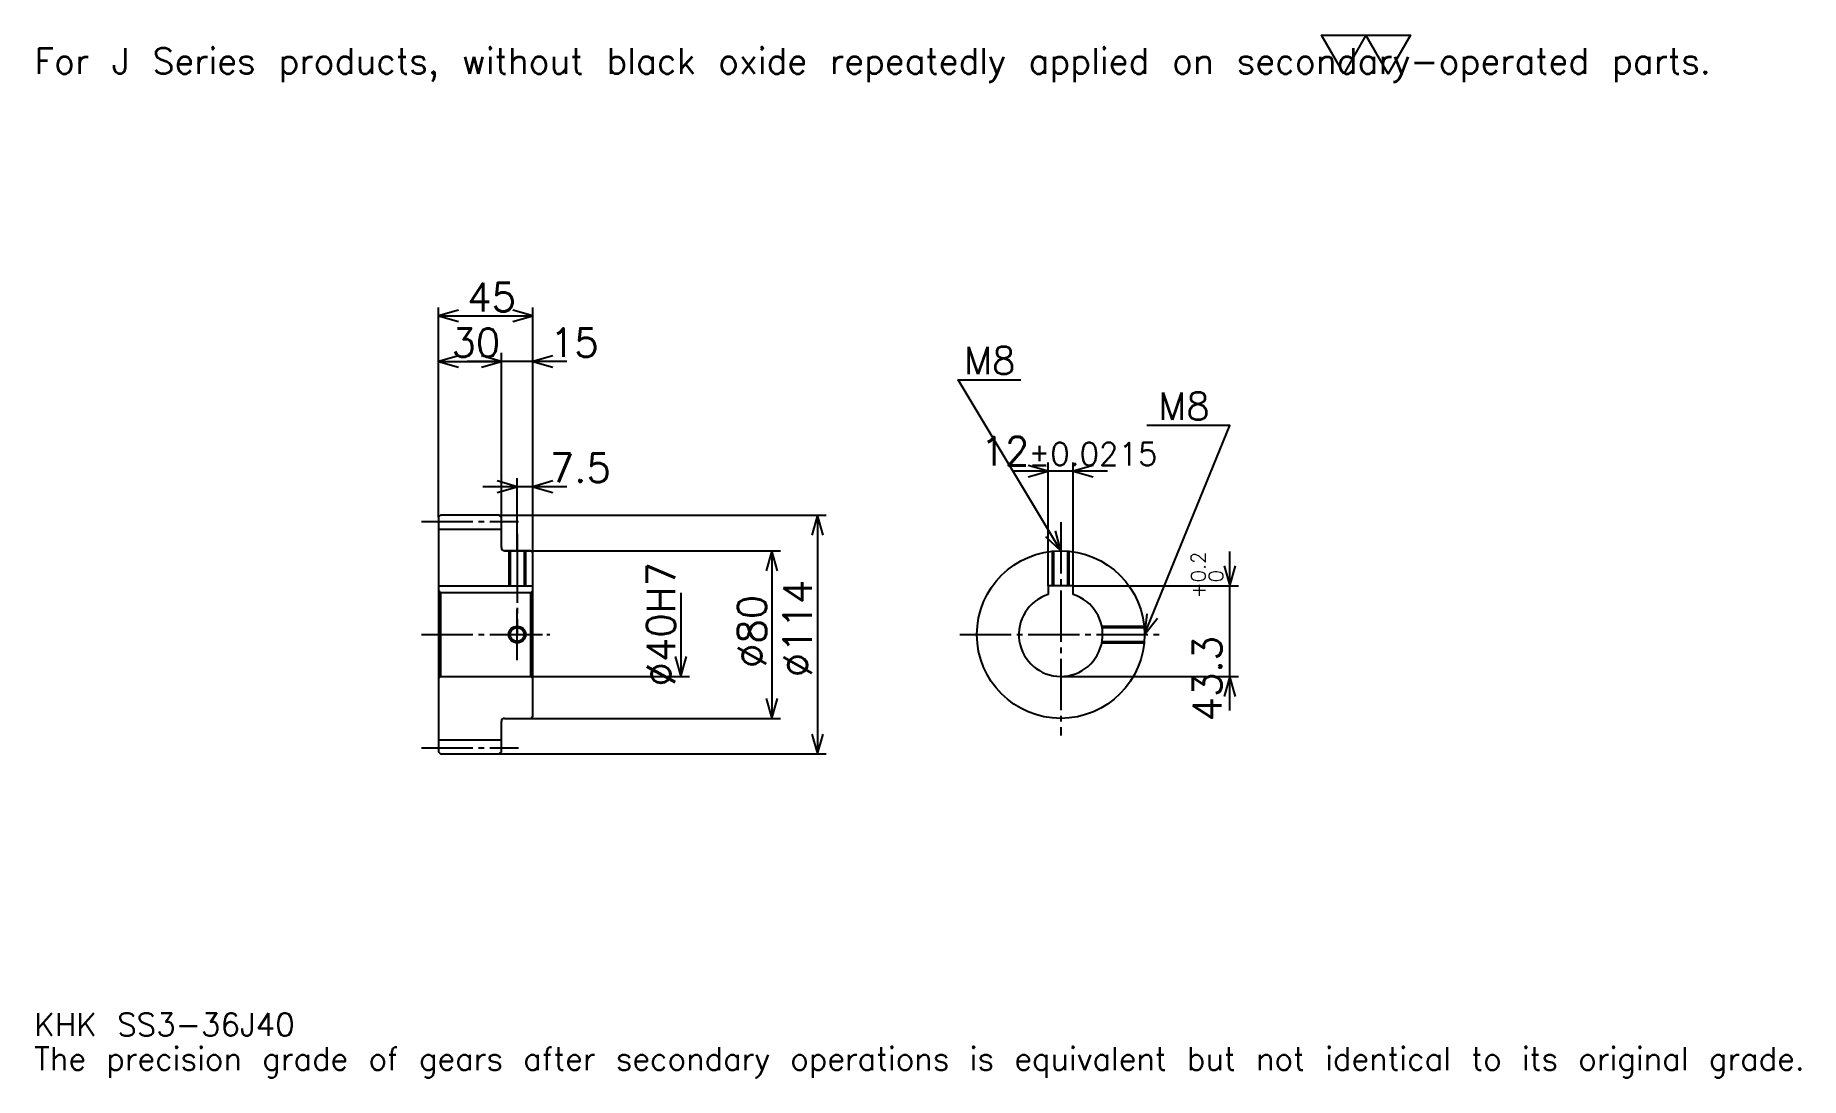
# Model space of a CAD drawing. Extents: x 28 to 870, y 10 to 508.
import ezdxf

# ---------------------------------------------------------------- set-up
doc = ezdxf.new("R2010")
doc.units = 0
doc.linetypes.add('DASHDOT', pattern=[32.608695, 24.456522, -2.717391, 2.717391, -2.717391])
doc.layers.get('0').update_dxf_attribs({"linetype": 'CONTINUOUS'})
doc.layers.add('DASHDOT', color=6, linetype='DASHDOT')
doc.styles.add('KANJI', font='TXT', dxfattribs={"bigfont": 'BIGFONT'})

msp = doc.modelspace()

# ---------------------------------------------------------------- linework, layer by layer
at = {"color": 5}
for p, q in [((220.108688, 278.467407), (220.108688, 377.652161)), ((220.108688, 373.576111), (265.108704, 373.576111)), ((265.108704, 278.467407), (265.108704, 377.652161)), ((250.108688, 278.467407), (250.108688, 355.913025)), ((220.108688, 351.836975), (250.108688, 351.836975)), ((281.413025, 351.836975), (233.804337, 351.836975)), ((511.065186, 244.767395), (511.065186, 303.586945)), ((523.065186, 244.767395), (523.065186, 303.586945)), ((257.608704, 278.467407), (257.608704, 296.130432)), ((539.369568, 299.510864), (494.760864, 299.510864)), ((281.413025, 292.054352), (241.304337, 292.054352)), ((220.108688, 277.467407), (220.108688, 278.467407)), ((249.108688, 278.467407), (265.108704, 278.467407)), ((250.108688, 277.467407), (250.108688, 278.467407)), ((257.608704, 261.467407), (257.608704, 278.467407)), ((257.608704, 261.467407), (257.608704, 278.467407)), ((265.108704, 278.467407), (405.054321, 278.467407)), ((265.108704, 260.467407), (265.108704, 278.467407)), ((400.978271, 278.467407), (400.978271, 164.467392)), ((251.608688, 261.467407), (265.108704, 261.467407)), ((265.108704, 261.467407), (383.315186, 261.467407)), ((379.239136, 261.467407), (379.239136, 181.467392)), ((597.82605, 185.16304), (597.82605, 261.071747)), ((523.065186, 244.767395), (601.902161, 244.767395)), ((335.760864, 241.467392), (335.760864, 201.467392)), ((265.108704, 201.467392), (339.836945, 201.467392)), ((517.065186, 201.467392), (601.902161, 201.467392)), ((251.608688, 181.467392), (265.108704, 181.467392)), ((265.108704, 181.467392), (383.315186, 181.467392)), ((249.108688, 164.467392), (265.108704, 164.467392)), ((265.108704, 164.467392), (405.054321, 164.467392))]:
    msp.add_line(p, q, dxfattribs=at)
at = {"color": 4}
for p, q in [((220.108688, 271.717407), (250.108688, 271.717407)), ((220.108688, 244.767395), (265.108704, 244.767395)), ((221.108688, 241.467392), (221.108688, 201.467392)), ((264.108704, 241.467392), (265.108704, 242.467392)), ((264.108704, 201.467392), (265.108704, 200.467392)), ((220.108688, 171.217392), (250.108688, 171.217392))]:
    msp.add_line(p, q, dxfattribs=at)
at = {"color": 7}
msp.add_lwpolyline([(652.173889, 489.130432), (641.57605, 507.5), (683.967346, 507.5), (673.369568, 489.130432), (662.771729, 507.5), (652.173889, 489.130432)], dxfattribs=at)
at = {"color": 5}
for points in [[(229.619553, 376.293488), (220.108688, 373.576111), (229.619553, 370.858704)], [(255.597809, 370.858704), (265.108704, 373.576111), (255.597809, 376.293488)], [(229.619553, 354.554352), (220.108688, 351.836975), (229.619553, 349.119568)], [(240.597824, 349.119568), (250.108688, 351.836975), (240.597824, 354.554352)], [(240.597824, 349.119568), (250.108688, 351.836975), (240.597824, 354.554352)], [(274.619568, 354.554352), (265.108704, 351.836975), (274.619568, 349.119568)], [(517.065186, 261.467407), (468.152161, 342.989136), (498.043457, 342.989136)], [(557.065186, 221.467392), (597.82605, 321.25), (558.152161, 321.25)], [(501.554321, 296.793457), (511.065186, 299.510864), (501.554321, 302.228271)], [(532.57605, 302.228271), (523.065186, 299.510864), (532.57605, 296.793457)], [(248.097824, 289.336975), (257.608704, 292.054352), (248.097824, 294.771729)], [(274.619568, 294.771729), (265.108704, 292.054352), (274.619568, 289.336975)], [(403.695648, 268.956512), (400.978271, 278.467407), (398.260864, 268.956512)], [(509.841736, 268.224792), (517.065186, 261.467407), (514.502014, 271.020996)], [(381.956512, 251.956528), (379.239136, 261.467407), (376.521729, 251.956528)], [(595.108704, 254.278259), (597.82605, 244.767395), (600.543457, 254.278259)], [(558.14624, 231.299591), (557.065186, 221.467392), (563.177429, 229.24437)], [(333.043457, 210.978256), (335.760864, 201.467392), (338.478271, 210.978256)], [(600.543457, 191.956528), (597.82605, 201.467392), (595.108704, 191.956528)], [(376.521729, 190.978256), (379.239136, 181.467392), (381.956512, 190.978256)], [(398.260864, 173.978271), (400.978271, 164.467392), (403.695648, 173.978271)]]:
    msp.add_lwpolyline(points, dxfattribs=at)
at = {"color": 4}
for points in [[(250.108688, 262.967407), (250.108688, 277.467407), (249.108688, 278.467407), (221.108688, 278.467407), (220.108688, 277.467407), (220.108688, 200.467392)], [(251.608688, 181.467392), (264.108704, 181.467392), (265.108704, 182.467392), (265.108704, 260.467407), (264.108704, 261.467407), (251.608688, 261.467407)], [(253.608688, 261.467407), (253.608688, 244.767395)], [(254.283691, 261.467407), (254.283691, 244.767395)], [(260.933685, 261.467407), (260.933685, 244.767395)], [(261.608704, 261.467407), (261.608704, 244.767395)], [(513.065186, 244.767395), (513.065186, 261.266876)], [(513.740173, 244.767395), (513.740173, 261.328949)], [(520.390198, 244.767395), (520.390198, 261.328949)], [(521.065186, 244.767395), (521.065186, 261.266876)], [(523.065186, 240.546173), (523.065186, 244.767395), (511.065186, 244.767395), (511.065186, 240.546173)], [(220.108688, 200.467392), (221.108688, 201.467392), (264.108704, 201.467392), (264.108704, 241.467392), (221.108688, 241.467392), (220.108688, 242.467392)], [(536.661133, 225.467392), (556.864685, 225.467392)], [(536.786865, 224.792389), (556.926758, 224.792389)], [(536.661133, 217.467392), (556.864685, 217.467392)], [(536.786865, 218.142395), (556.926758, 218.142395)], [(220.108688, 200.467392), (220.108688, 165.467392), (221.108688, 164.467392), (249.108688, 164.467392), (250.108688, 165.467392), (250.108688, 179.967392)]]:
    msp.add_lwpolyline(points, dxfattribs=at)
for centre, radius in [((517.065186, 221.467392), 40), ((257.608704, 221.467392), 3.325)]:
    msp.add_circle(centre, radius, dxfattribs=at)
at = {"color": 7}
msp.add_circle((257.608704, 221.467392), 4, dxfattribs=at)
at = {"color": 4}
for centre, radius, start, end in [((251.608688, 262.967407), 1.5, 180, 270), ((517.065186, 221.467392), 20, 107.457602748, 72.542397252), ((251.608688, 179.967392), 1.5, 90, 180)]:
    msp.add_arc(centre, radius, start, end, dxfattribs=at)
at = {"layer": 'DASHDOT', "color": 7}
for p, q in [((211.956512, 275.467407), (258.260864, 275.467407)), ((517.065186, 275.054352), (517.065186, 173.315216)), ((257.608704, 261.467407), (257.608704, 221.467392)), ((211.956512, 221.467392), (273.260864, 221.467392)), ((468.913025, 221.467392), (565.217407, 221.467392)), ((211.956512, 167.467392), (258.260864, 167.467392))]:
    msp.add_line(p, q, dxfattribs=at)
for points in [[(257.608704, 269.619568), (257.608704, 236.615219)], [(257.608704, 209.315216), (257.608704, 233.619568)], [(245.456512, 221.467392), (269.760864, 221.467392)]]:
    msp.add_lwpolyline(points, dxfattribs=at)

# ---------------------------------------------------------------- texts
at = {"color": 7, "style": 'KANJI'}
for s, height, p in [('For J Series products, without black oxide repeatedly applied on secondary-operated parts.', 12.228261, (27.173914, 489.130432)), ('45', 13.586957, (233.777161, 375.75)), ('30', 13.586957, (226.277161, 354.010864)), ('15', 13.586957, (273.260864, 354.010864)), ('M8', 13.043479, (470.869568, 345.706512)), ('M8', 13.043479, (563.586975, 323.967407)), ('12', 13.586957, (478.828796, 302.228271)), ('%%p0.0215', 10.869565, (501.789124, 302.228271)), ('7.5', 13.586957, (273.260864, 294.228271)), ('KHK SS3-36J40', 10.869565, (27.173914, 29.891304)), ('The precision grade of gears after secondary operations is equivalent but not identical to its original grade.', 10.869565, (27.173914, 13.586957))]:
    msp.add_text(s, height=height, dxfattribs=at).set_placement(p)
for s, height, p in [('%%c40H7', 13.586957, (333.043457, 196.671204)), ('0.2', 6.793478, (586.141296, 246.464539)), ('%%c114', 13.586957, (398.260864, 201.08696)), ('+', 6.793478, (586.141296, 238.855835)), ('0', 6.793478, (594.565186, 246.464539)), ('%%c80', 13.586957, (376.521729, 205.502716)), ('43.3', 13.586957, (593.75, 180.046112))]:
    msp.add_text(s, height=height, rotation=90, dxfattribs=at).set_placement(p)

doc.saveas('drawing.dxf')
